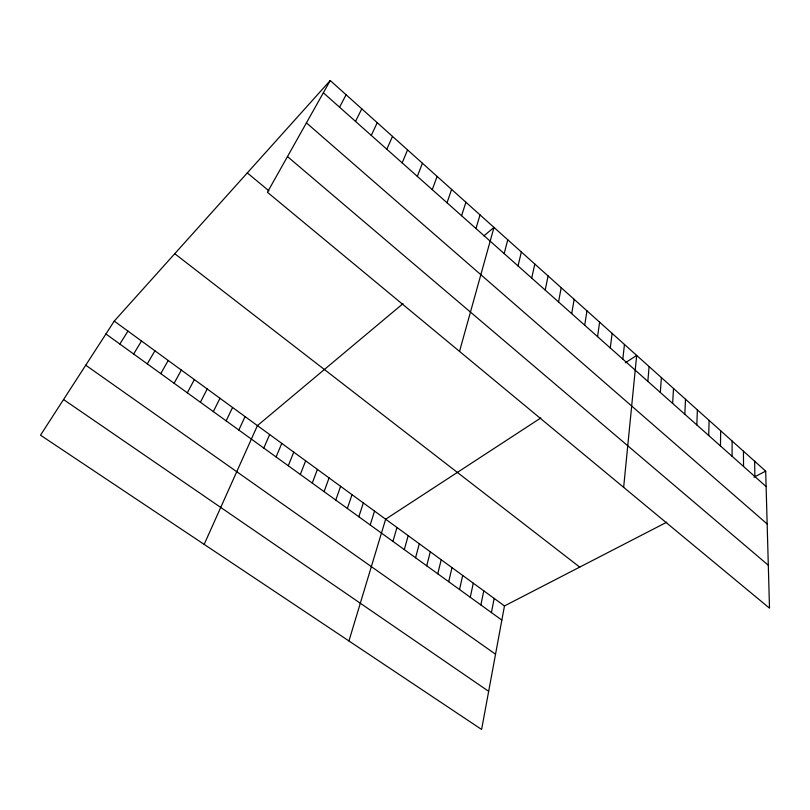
<?xml version="1.0" encoding="UTF-8"?>
<svg xmlns="http://www.w3.org/2000/svg" width="810" height="810" viewBox="0 0 810 810"><rect width="100%" height="100%" fill="white"/><g stroke="black" fill="none" stroke-linecap="round" stroke-linejoin="round"><path stroke-width="1.21" d="M732.078 456.283L732.119 441.035M720.475 445.966L720.667 430.768M708.72 435.517L709.094 420.38M696.833 424.946L697.37 409.87M684.804 414.244L685.513 399.239M672.634 403.421L673.525 388.476M660.312 392.465L661.385 377.592M647.838 381.368L649.104 366.565M623.649 487.357L636.67 355.418L625.35 362.809M622.819 359.113L624.459 344.463M610.274 347.956L612.107 333.386M597.567 336.666L599.613 322.167M584.719 325.235L586.956 310.827M571.708 313.662L574.158 299.335M666.721 522.217L504.468 605.941L481.606 729.466L40.5 435.193L114.251 321.104L330.237 80.534L765.683 471.147L769.5 608.158L267.411 192.264L330.237 80.534M558.535 301.948L561.198 287.712M491.417 612.562L494.161 598.428M480.887 604.959L483.772 590.834M545.201 290.091L548.087 275.947M470.266 597.274L473.283 583.18M531.694 278.083L534.813 264.04M459.533 589.528L462.682 575.444M448.7 581.691L451.99 567.638M518.025 265.923L521.367 251.981M437.764 573.794L441.197 559.761M426.718 565.815L430.302 551.812M504.184 253.611L507.759 239.78M415.57 557.756L419.296 543.773M404.311 549.615L408.189 535.663M459.523 351.398L493.989 227.418L483.904 235.872M392.941 541.394L396.971 527.482M475.976 228.521L480.036 214.903M348.938 640.963L385.641 519.21L540.878 417.919M370.2 524.971L374.544 511.11M461.589 215.733L465.912 202.237M358.84 516.75L363.336 502.929M347.358 508.457L352.026 494.667M447.029 202.773L451.605 189.398M335.775 500.084L340.595 486.324M324.071 491.63L329.062 477.91M432.267 189.651L437.106 176.398M312.255 483.094L317.409 469.405M417.322 176.357L422.435 163.235M300.328 474.468L305.654 460.819M288.269 465.76L293.767 452.152M402.175 162.891L407.572 149.901M276.099 456.962L281.779 443.394M263.797 448.072L269.659 434.545M386.826 149.243L392.506 136.394M204.16 544.381L257.418 425.615L402.995 303.649M238.828 430.029L245.065 416.593M371.274 135.412L377.247 122.705M226.152 420.866L232.571 407.481M213.344 411.612L219.966 398.267M355.519 121.399L361.786 108.834M200.404 402.256L207.218 388.972M187.323 392.809L194.349 379.576M339.542 107.193L346.113 94.78M174.12 383.262L181.339 370.079M160.765 373.613L168.207 360.49M147.268 363.862L154.923 350.801M133.64 354.01L141.507 341.01M119.86 344.048L127.95 331.108M754.029 477.171L765.683 471.147M63.544 399.543L488.663 691.335M85.739 365.209L495.538 654.207M105.928 333.983L501.846 620.106M114.251 321.104L504.468 605.941M174.757 253.712L579.727 567.111M247.303 172.915L268.95 190.866M287.479 156.573L768.305 565.228M306.433 122.877L767.161 523.979M323.352 92.785L766.118 486.557M754.626 461.224L754.9 476.584M743.438 451.19L743.56 466.499"/></g></svg>
